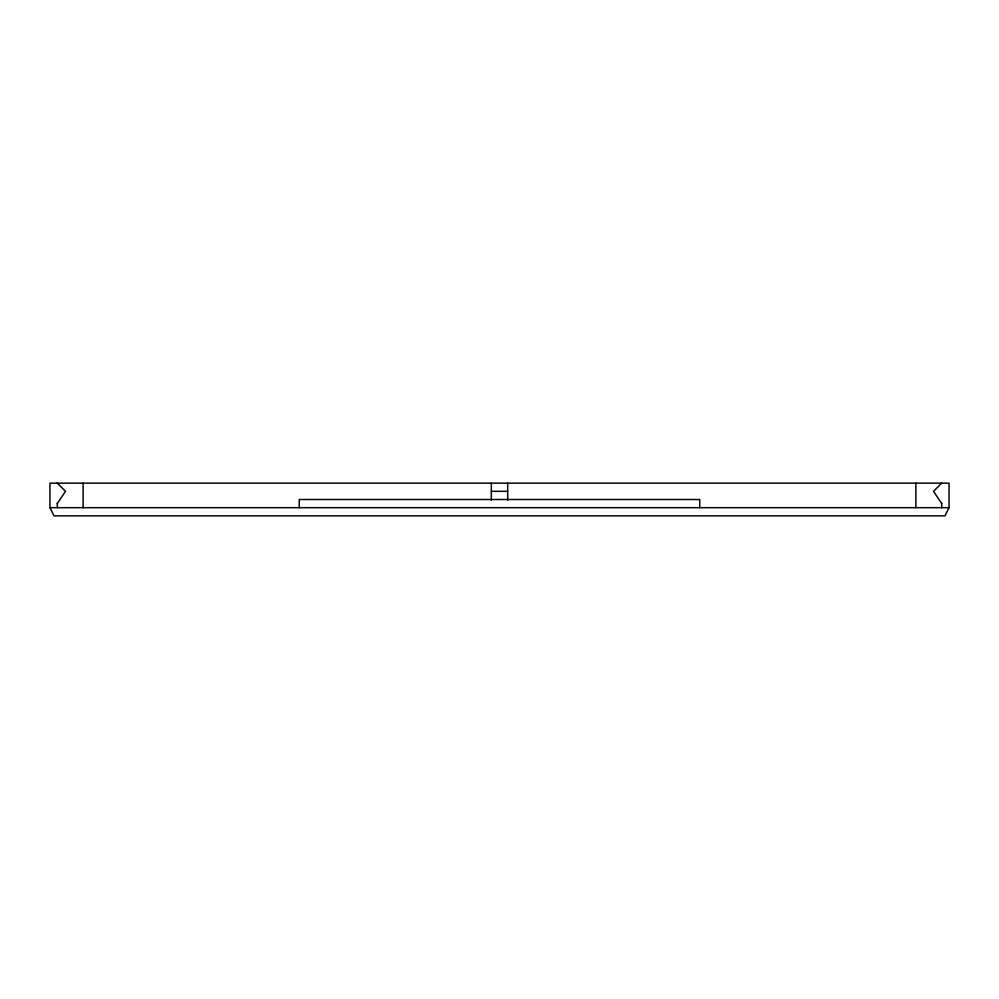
<?xml version="1.0" encoding="UTF-8"?>
<svg xmlns="http://www.w3.org/2000/svg" width="999" height="999" viewBox="0 0 999 999"><rect width="100%" height="100%" fill="white"/><g stroke="black" fill="none" stroke-linecap="round" stroke-linejoin="round"><path stroke-width="1.5" d="M949.05 507.679L944.967 515.846L54.033 515.846L49.95 507.679L49.95 483.154L949.05 483.154L949.05 507.679L49.95 507.679M57.305 503.583L65.484 491.321L57.305 483.154M941.695 483.154L933.516 491.321L941.695 503.583M491.321 491.321L507.679 491.321M941.695 503.071L941.695 507.679M915.871 483.154L915.871 507.679M699.75 507.679L699.75 499.5L299.25 499.5L299.25 507.679M507.679 483.154L507.679 500.249M491.321 483.154L491.321 500.249M83.129 483.154L83.129 507.679M57.305 503.071L57.305 507.679"/></g></svg>
